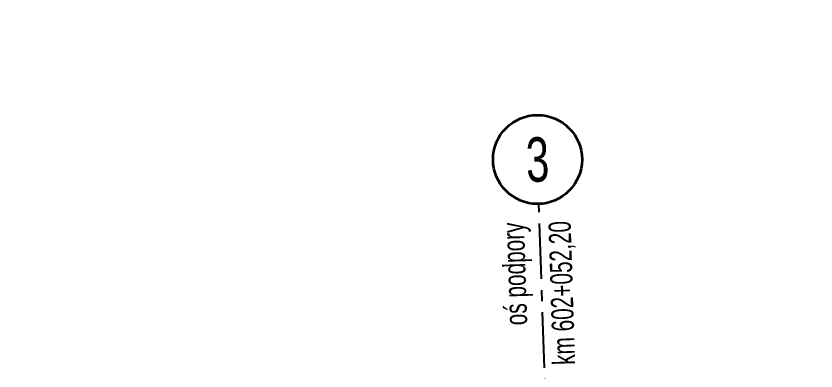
# Model space of a CAD drawing. Header units: metres. Extents: x 8395712 to 9795150, y 4166577 to 5794892.
# Drawn here: x 8418173.04 to 8418191.03, y 5772452.93 to 5772460.92 of the extents above; entities that cross this region are included whole.
import ezdxf
from ezdxf.enums import TextEntityAlignment as Align

# ---------------------------------------------------------------- set-up
doc = ezdxf.new("R2010")
doc.units = ezdxf.units.M
doc.set_wipeout_variables(frame=1)
doc.header["$PDMODE"] = 35
doc.header["$PDSIZE"] = 0.002
doc.linetypes.add('CENTER', pattern=[2, 1.25, -0.25, 0.25, -0.25])
for name, color, linetype, lineweight in [('AII_M_kreskowanie', 8, 'Continuous', 0), ('AII_M_opisy', 1, 'Continuous', 25), ('AII_M_opisy wymiary', 1, 'Continuous', 25), ('AII_M_osie', 9, 'CENTER', 18)]:
    doc.layers.add(name, color=color, linetype=linetype, lineweight=lineweight)
doc.layers.add('AII_M_osie główne', color=8, linetype='CENTER')
doc.styles.add('CDMSTYLE', font='CDMSIMPL.shx', dxfattribs={"width": 0.7, "bigfont": 'CDMBIGPL.shx'})
doc.dimstyles.new('CDM-ME200MM', dxfattribs={"dimscale": 0.2, "dimtxt": 2.5, "dimasz": 1.5, "dimexe": 1.5, "dimexo": 1, "dimgap": 0.5, "dimtad": 1, "dimdec": 0, "dimlfac": 1000, "dimrnd": 1, "dimzin": 9, "dimtxsty": 'CDMSTYLE', "dimblk": 'OBLIQUE', "dimcen": 2.5, "dimdle": 1.5, "dimclrd": 9, "dimclre": 9, "dimadec": 1, "dimazin": 2, "dimtfac": 1, "dimtdec": 0, "dimtix": 1, "dimtmove": 2, "dimatfit": 3, "dimldrblk": 'DOT', "dimfxl": 1, "dimtvp": 1, "dimtolj": 1, "dimtzin": 0, "dimlwd": 25, "dimlwe": 25, "dimarcsym": 0})

# ---------------------------------------------------------------- blocks, each defined once
blk = doc.blocks.new('OpiOsie02')
at = {"layer": 'AII_M_osie', "color": 0, "lineweight": 25, "ltscale": 2, "style": 'CDMSTYLE', "width": 0.7}
blk.add_text('oś podpory', height=2.5, rotation=90, dxfattribs=at).set_placement((-1, -2), align=Align.BOTTOM_RIGHT)
at = {"layer": 'AII_M_osie', "color": 0, "lineweight": 25, "style": 'CDMSTYLE', "width": 0.7, "flags": 8}
blk.add_attdef('KILOMETRAŻ', text='', height=2.5, rotation=90, dxfattribs=at).set_placement((1, -2), align=Align.TOP_RIGHT)
at = {"color": 0, "lineweight": 25}
blk.add_wipeout([(5, 5), (4.755, 6.545), (4.045, 7.939), (2.939, 9.045), (1.545, 9.755), (0, 10), (-1.545, 9.755), (-2.939, 9.045), (-4.045, 7.939), (-4.755, 6.545), (-5, 5), (-4.755, 3.455), (-4.045, 2.061), (-2.939, 0.955), (-1.545, 0.245), (0, 0), (1.545, 0.245), (2.939, 0.955), (4.045, 2.061), (4.755, 3.455)], dxfattribs=at).dxf.layer = 'AII_M_osie'
at = {"layer": 'AII_M_osie', "color": 0, "linetype": 'Continuous', "lineweight": 35}
blk.add_circle((0, 5), 5, dxfattribs=at)
at = {"layer": 'AII_M_osie', "color": 0, "linetype": 'Continuous', "lineweight": 50, "style": 'CDMSTYLE', "width": 0.7}
blk.add_attdef('NR', text='', height=5, dxfattribs=at).set_placement((0, 5), align=Align.MIDDLE)
blk = doc.blocks.new('_OBLIQUE')
at = {"color": 0, "linetype": 'ByBlock'}
blk.add_line((-0.5, -0.5), (0.5, 0.5), dxfattribs=at)
blk = doc.blocks.new('*D438')
at = {"layer": 'AII_M_opisy wymiary', "color": 9, "linetype": 'ByBlock', "lineweight": 25, "transparency": 16777216}
blk.add_arc((8418185.618, 5772432.363), 1.256, 1.9206, 91.9206, dxfattribs=at)
at = {"layer": 'Defpoints', "color": 0, "linetype": 'ByBlock', "lineweight": 25, "transparency": 16777216}
for p in [(8418184.802, 5772456.694), (8418186.684, 5772433.026), (8418186.935, 5772432.407), (8418180.456, 5772432.189), (8418186.2, 5772415.028)]:
    blk.add_point(p, dxfattribs=at)
at = {"layer": 'AII_M_opisy wymiary', "color": 9, "linetype": 'ByBlock', "lineweight": 25, "transparency": 16777216, "xscale": 0.3, "yscale": 0.3, "zscale": 0.3}
for p, rotation in [((8418185.576, 5772433.617), 181.9206224542786), ((8418186.873, 5772432.405), 271.9206224545007)]:
    blk.add_blockref('_OBLIQUE', p, dxfattribs=dict(at, rotation=rotation))
at = {"layer": 'AII_M_opisy wymiary', "color": 0, "linetype": 'ByBlock', "lineweight": 25, "transparency": 16777216, "insert": (8418186.715, 5772433.535), "char_height": 0.5, "attachment_point": 5, "rotation": 316.9206, "style": 'CDMSTYLE'}
blk.add_mtext('\\A1;90°', dxfattribs=at)

msp = doc.modelspace()

# ---------------------------------------------------------------- linework, layer by layer
at = {"layer": 'AII_M_opisy wymiary', "color": 1, "linetype": 'ByBlock', "lineweight": 40}
msp.add_circle((8418171.8303, 5772432.124), 22459.4841, dxfattribs=at)

# ---------------------------------------------------------------- next in the draw order: block references
at = {"layer": 'AII_M_osie', "color": 7, "linetype": 'Continuous'}
ref = msp.add_blockref('OpiOsie02', (8418184.8024, 5772456.694), dxfattribs=dict(at, xscale=0.2000000000000001, yscale=0.2000000000000001, zscale=0.2000000000000001, rotation=1.80992753747211))
ref.add_attrib('NR', '3', dxfattribs={"layer": 'AII_M_opisy', "color": 0, "linetype": 'Continuous', "lineweight": 50, "height": 1, "rotation": 1.80993, "style": 'CDMSTYLE', "width": 0.7}).set_placement((8418184.7708, 5772457.6935), align=Align.MIDDLE)
ref.add_attrib('KILOMETRAŻ', 'km 602+052,20', dxfattribs={"layer": 'AII_M_opisy', "color": 0, "lineweight": 25, "height": 0.5, "rotation": 91.80993, "style": 'CDMSTYLE', "width": 0.7, "flags": 8}).set_placement((8418185.0149, 5772456.3005), align=Align.TOP_RIGHT)

# ---------------------------------------------------------------- next in the draw order: hatches: boundary and pattern name
at = {"layer": 'AII_M_kreskowanie', "linetype": 'ByBlock', "lineweight": 25}
h = msp.add_hatch(dxfattribs=at)
h.set_pattern_fill('GRASS', color=256, scale=0.05)
h.set_pattern_definition([(91.92062, (8417820.252, 5772544.7308), (-0.9276184, 0.8674239), [0.238125, -1.5579262]), (46.92062, (8417820.252, 5772544.7308), (-0.9276184, 0.867424), [0.238125, -1.031875]), (136.92062, (8417820.252, 5772544.7308), (-0.867424, -0.9276184), [0.238125, -1.031875])])
h.paths.add_polyline_path([(8418132.7479, 5772445.4555), (8418123.2492, 5772445.2983, 0.4155548), (8418122.229, 5772446.2823), (8418121.0292, 5772446.2579, 0.0776354), (8418120.7253, 5772446.204), (8418115.0512, 5772444.2587), (8418113.4342, 5772453.7471), (8418117.6281, 5772455.185, -0.0780443), (8418120.8357, 5772455.7559), (8418122.0355, 5772455.7804, -0.4153554)])
h.paths.add_polyline_path([(8418119.2619, 5772404.7433), (8418113.4957, 5772406.3483), (8418116.0202, 5772415.5068), (8418121.8012, 5772413.8976, 0.0770016), (8418122.1053, 5772413.8616), (8418123.3045, 5772413.9047, 0.413512), (8418124.268, 5772414.9376), (8418133.7603, 5772415.322, -0.4153554), (8418123.6456, 5772404.4108), (8418123.6456, 5772404.4108), (8418122.4464, 5772404.3678, -0.0767977)])
h.paths.add_polyline_path([(8418229.6535, 5772419.3189), (8418223.9965, 5772417.3155, -0.0784483), (8418223.6899, 5772417.2585), (8418222.4903, 5772417.2258, -0.414703), (8418221.4634, 5772418.1999), (8418211.5173, 5772417.9207, 0.4140306), (8418222.761, 5772407.2795), (8418223.9606, 5772407.3121, 0.0784483), (8418227.3181, 5772407.9362), (8418232.4895, 5772409.7677)])

# ---------------------------------------------------------------- next in the draw order: linework, layer by layer
at = {"layer": 'AII_M_osie główne'}
msp.add_lwpolyline([(8418186.1996, 5772415.0281), (8418184.8024, 5772456.694)], dxfattribs=at)

# ---------------------------------------------------------------- next in the draw order: dimensions: what is measured, and where the dimension line sits
at = {"layer": 'AII_M_opisy wymiary', "color": 1, "linetype": 'ByBlock', "lineweight": 25}
dim = msp.add_angular_dim_2l(base=(8418186.6841, 5772433.0264), line1=((8418186.9351, 5772432.4067), (8418180.4563, 5772432.1894)), line2=((8418186.1996, 5772415.0281), (8418184.8024, 5772456.694)), dimstyle='CDM-ME200MM', dxfattribs=at)
dim.commit()
dim.dimension.update_dxf_attribs({"geometry": '*D438', "text_midpoint": (8418186.715, 5772433.5353)})

doc.saveas('drawing.dxf')
